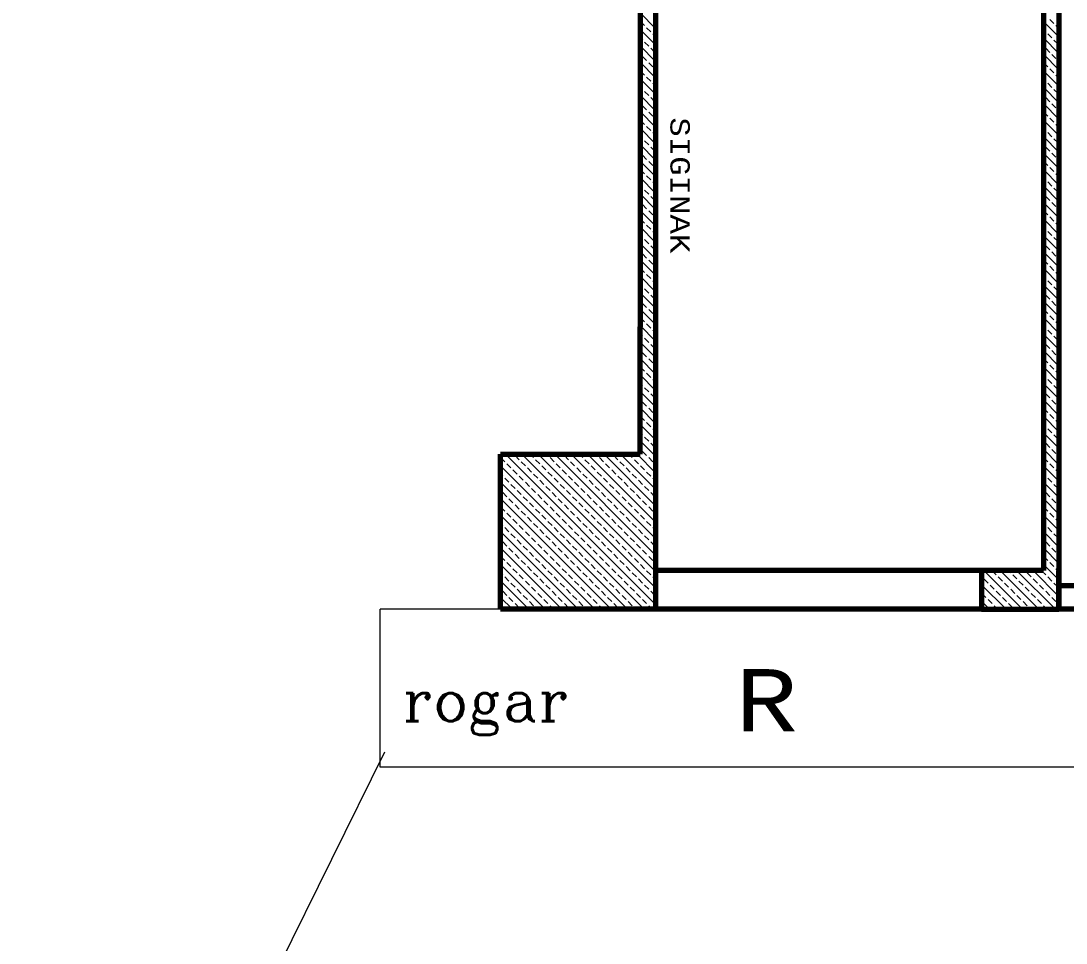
# Model space of a CAD drawing. Header units: millimetres. Extents: x 35860 to 71103, y -11298 to -8385.
# Drawn here: x 39751.9 to 39920.3, y -10642.4 to -10493.8 of the extents above; entities that cross this region are included whole.
import ezdxf
from ezdxf.enums import TextEntityAlignment as Align

# ---------------------------------------------------------------- set-up
doc = ezdxf.new("R2010")
doc.units = ezdxf.units.MM
doc.header["$MEASUREMENT"] = 0
doc.layers.get('0').update_dxf_attribs({"lineweight": 15})
for name, color, linetype, lineweight in [('03_Yazı', 1, 'Continuous', 30), ('07', 3, 'Continuous', 70), ('Aks&Tefriş', 5, 'Continuous', 20)]:
    doc.layers.add(name, color=color, linetype=linetype, lineweight=lineweight)
doc.styles.add('C', font='')
doc.styles.add('ROMANC', font='romanc', dxfattribs={"height": 0.11})
doc.styles.get('C').set_extended_font_data('Courier New Tur')

msp = doc.modelspace()

# ---------------------------------------------------------------- linework, layer by layer
for p, q in [((39851.67, -10492.47), (39854.17, -10494.97)), ((39851.73, -10493.86), (39852.39, -10494.52)), ((39916.67, -10493.83), (39919.17, -10496.33)), ((39917.69, -10493.53), (39918.35, -10494.19)), ((39851.67, -10495.13), (39854.17, -10497.63)), ((39852.72, -10494.85), (39853.39, -10495.52)), ((39853.72, -10495.85), (39854.17, -10496.3)), ((39916.67, -10495.16), (39917.03, -10495.52)), ((39917.36, -10495.85), (39918.02, -10496.51)), ((39918.68, -10494.52), (39919.17, -10495.01)), ((39851.67, -10496.45), (39852.06, -10496.84)), ((39852.39, -10497.17), (39853.06, -10497.84)), ((39916.67, -10496.49), (39919.17, -10498.99)), ((39918.35, -10496.84), (39919.02, -10497.5)), ((39851.67, -10497.78), (39854.17, -10500.28)), ((39851.67, -10499.1), (39851.73, -10499.16)), ((39853.39, -10498.17), (39854.05, -10498.83)), ((39916.67, -10497.81), (39916.7, -10497.84)), ((39916.67, -10499.14), (39919.17, -10501.64)), ((39917.03, -10498.17), (39917.69, -10498.83)), ((39918.02, -10499.16), (39918.68, -10499.82)), ((39851.67, -10500.43), (39854.17, -10502.93)), ((39852.06, -10499.49), (39852.72, -10500.16)), ((39853.06, -10500.49), (39853.72, -10501.15)), ((39916.7, -10500.49), (39917.36, -10501.15)), ((39919.02, -10500.16), (39919.17, -10500.31)), ((39851.73, -10501.81), (39852.39, -10502.48)), ((39854.05, -10501.48), (39854.17, -10501.6)), ((39916.67, -10501.79), (39919.17, -10504.29)), ((39917.69, -10501.48), (39918.35, -10502.15)), ((39918.68, -10502.48), (39919.17, -10502.96)), ((39851.67, -10503.08), (39854.17, -10505.58)), ((39851.67, -10504.41), (39852.06, -10504.8)), ((39852.72, -10502.81), (39853.39, -10503.47)), ((39853.72, -10503.8), (39854.17, -10504.25)), ((39916.67, -10503.12), (39917.03, -10503.47)), ((39916.67, -10504.44), (39919.17, -10506.94)), ((39917.36, -10503.8), (39918.02, -10504.47)), ((39851.67, -10505.73), (39854.17, -10508.23)), ((39852.39, -10505.13), (39853.06, -10505.79)), ((39853.39, -10506.12), (39854.05, -10506.79)), ((39916.67, -10505.77), (39916.7, -10505.79)), ((39917.03, -10506.12), (39917.69, -10506.79)), ((39918.35, -10504.8), (39919.02, -10505.46)), ((39851.67, -10507.06), (39851.73, -10507.12)), ((39852.06, -10507.45), (39852.72, -10508.11)), ((39916.67, -10507.09), (39919.17, -10509.59)), ((39918.02, -10507.12), (39918.68, -10507.78)), ((39851.67, -10508.38), (39854.17, -10510.88)), ((39853.06, -10508.44), (39853.72, -10509.11)), ((39854.05, -10509.44), (39854.17, -10509.56)), ((39916.7, -10508.44), (39917.36, -10509.11)), ((39917.69, -10509.44), (39918.35, -10510.1)), ((39919.02, -10508.11), (39919.17, -10508.27)), ((39851.67, -10511.04), (39854.17, -10513.54)), ((39851.73, -10509.77), (39852.39, -10510.43)), ((39852.72, -10510.76), (39853.39, -10511.43)), ((39916.67, -10509.74), (39919.17, -10512.24)), ((39916.67, -10511.07), (39917.03, -10511.43)), ((39918.68, -10510.43), (39919.17, -10510.92)), ((39851.67, -10512.36), (39852.06, -10512.75)), ((39853.72, -10511.76), (39854.17, -10512.21)), ((39916.67, -10512.4), (39919.17, -10514.9)), ((39917.36, -10511.76), (39918.02, -10512.42)), ((39918.35, -10512.75), (39919.02, -10513.41)), ((39851.67, -10513.69), (39854.17, -10516.19)), ((39852.39, -10513.08), (39853.06, -10513.75)), ((39853.39, -10514.08), (39854.05, -10514.74)), ((39916.67, -10513.72), (39916.7, -10513.75)), ((39917.03, -10514.08), (39917.69, -10514.74)), ((39851.67, -10515.01), (39851.73, -10515.07)), ((39852.06, -10515.4), (39852.72, -10516.07)), ((39916.67, -10515.05), (39919.17, -10517.55)), ((39918.02, -10515.07), (39918.68, -10515.73)), ((39919.02, -10516.07), (39919.17, -10516.22)), ((39851.67, -10516.34), (39854.17, -10518.84)), ((39851.73, -10517.72), (39852.39, -10518.39)), ((39853.06, -10516.4), (39853.72, -10517.06)), ((39854.05, -10517.39), (39854.17, -10517.51)), ((39916.67, -10517.7), (39919.17, -10520.2)), ((39916.7, -10516.4), (39917.36, -10517.06)), ((39917.69, -10517.39), (39918.35, -10518.05)), ((39851.67, -10518.99), (39854.17, -10521.49)), ((39852.72, -10518.72), (39853.39, -10519.38)), ((39916.67, -10519.03), (39917.03, -10519.38)), ((39918.68, -10518.39), (39919.17, -10518.87)), ((39851.67, -10520.32), (39852.06, -10520.71)), ((39852.39, -10521.04), (39853.06, -10521.7)), ((39853.72, -10519.71), (39854.17, -10520.16)), ((39916.67, -10520.35), (39919.17, -10522.85)), ((39917.36, -10519.71), (39918.02, -10520.38)), ((39918.35, -10520.71), (39919.02, -10521.37)), ((39851.67, -10521.64), (39854.17, -10524.14)), ((39851.67, -10522.97), (39851.73, -10523.03)), ((39853.39, -10522.03), (39854.05, -10522.7)), ((39916.67, -10521.68), (39916.7, -10521.7)), ((39917.03, -10522.03), (39917.69, -10522.7)), ((39851.67, -10524.29), (39854.17, -10526.79)), ((39852.06, -10523.36), (39852.72, -10524.02)), ((39853.06, -10524.35), (39853.72, -10525.02)), ((39916.67, -10523), (39919.17, -10525.5)), ((39916.7, -10524.35), (39917.36, -10525.02)), ((39918.02, -10523.03), (39918.68, -10523.69)), ((39919.02, -10524.02), (39919.17, -10524.18)), ((39851.73, -10525.68), (39852.39, -10526.34)), ((39854.05, -10525.35), (39854.17, -10525.47)), ((39916.67, -10525.65), (39919.17, -10528.15)), ((39917.69, -10525.35), (39918.35, -10526.01)), ((39918.68, -10526.34), (39919.17, -10526.83)), ((39851.67, -10526.95), (39854.17, -10529.45)), ((39852.72, -10526.67), (39853.39, -10527.34)), ((39853.72, -10527.67), (39854.17, -10528.12)), ((39916.67, -10526.98), (39917.03, -10527.34)), ((39917.36, -10527.67), (39918.02, -10528.33)), ((39851.67, -10528.27), (39852.06, -10528.66)), ((39851.67, -10529.6), (39854.17, -10532.1)), ((39852.39, -10528.99), (39853.06, -10529.66)), ((39916.67, -10528.31), (39919.17, -10530.81)), ((39916.67, -10529.63), (39916.7, -10529.66)), ((39918.35, -10528.66), (39919.02, -10529.32)), ((39851.67, -10530.92), (39851.73, -10530.98)), ((39852.06, -10531.31), (39852.72, -10531.98)), ((39853.39, -10529.99), (39854.05, -10530.65)), ((39916.67, -10530.96), (39919.17, -10533.46)), ((39917.03, -10529.99), (39917.69, -10530.65)), ((39918.02, -10530.98), (39918.68, -10531.64)), ((39851.67, -10532.25), (39854.17, -10534.75)), ((39853.06, -10532.31), (39853.72, -10532.97)), ((39916.7, -10532.31), (39917.36, -10532.97)), ((39919.02, -10531.98), (39919.17, -10532.13)), ((39851.73, -10533.63), (39852.39, -10534.3)), ((39852.72, -10534.63), (39853.39, -10535.29)), ((39854.05, -10533.3), (39854.17, -10533.42)), ((39916.67, -10533.61), (39919.17, -10536.11)), ((39917.69, -10533.3), (39918.35, -10533.96)), ((39918.68, -10534.3), (39919.17, -10534.78)), ((39851.67, -10534.9), (39854.17, -10537.4)), ((39851.67, -10536.23), (39852.06, -10536.62)), ((39853.72, -10535.62), (39854.17, -10536.07)), ((39916.67, -10534.94), (39917.03, -10535.29)), ((39916.67, -10536.26), (39919.17, -10538.76)), ((39917.36, -10535.62), (39918.02, -10536.29)), ((39851.67, -10537.55), (39854.17, -10540.05)), ((39852.39, -10536.95), (39853.06, -10537.61)), ((39853.39, -10537.94), (39854.05, -10538.61)), ((39916.67, -10537.59), (39916.7, -10537.61)), ((39917.03, -10537.94), (39917.69, -10538.61)), ((39918.35, -10536.62), (39919.02, -10537.28)), ((39851.67, -10538.88), (39851.73, -10538.94)), ((39852.06, -10539.27), (39852.72, -10539.93)), ((39916.67, -10538.91), (39919.17, -10541.41)), ((39918.02, -10538.94), (39918.68, -10539.6)), ((39851.67, -10540.2), (39854.17, -10542.7)), ((39853.06, -10540.26), (39853.72, -10540.93)), ((39854.05, -10541.26), (39854.17, -10541.38)), ((39916.7, -10540.26), (39917.36, -10540.93)), ((39917.69, -10541.26), (39918.35, -10541.92)), ((39919.02, -10539.93), (39919.17, -10540.09)), ((39851.67, -10542.86), (39854.17, -10545.36)), ((39851.73, -10541.59), (39852.39, -10542.25)), ((39852.72, -10542.58), (39853.39, -10543.25)), ((39916.67, -10541.56), (39919.17, -10544.06)), ((39916.67, -10542.89), (39917.03, -10543.25)), ((39918.68, -10542.25), (39919.17, -10542.74)), ((39851.67, -10544.18), (39852.06, -10544.57)), ((39853.72, -10543.58), (39854.17, -10544.03)), ((39916.67, -10544.22), (39919.17, -10546.72)), ((39917.36, -10543.58), (39918.02, -10544.24)), ((39918.35, -10544.57), (39919.02, -10545.23)), ((39851.67, -10545.51), (39854.17, -10548.01)), ((39852.39, -10544.9), (39853.06, -10545.57)), ((39853.39, -10545.9), (39854.05, -10546.56)), ((39916.67, -10545.54), (39916.7, -10545.57)), ((39917.03, -10545.9), (39917.69, -10546.56)), ((39851.67, -10546.83), (39851.73, -10546.89)), ((39851.67, -10548.16), (39854.17, -10550.66)), ((39852.06, -10547.22), (39852.72, -10547.89)), ((39853.06, -10548.22), (39853.72, -10548.88)), ((39916.67, -10546.87), (39919.17, -10549.37)), ((39916.7, -10548.22), (39917.36, -10548.88)), ((39918.02, -10546.89), (39918.68, -10547.55)), ((39919.02, -10547.89), (39919.17, -10548.04)), ((39851.73, -10549.54), (39852.39, -10550.21)), ((39854.05, -10549.21), (39854.17, -10549.33)), ((39916.67, -10549.52), (39919.17, -10552.02)), ((39917.69, -10549.21), (39918.35, -10549.87)), ((39851.67, -10550.81), (39854.17, -10553.31)), ((39852.72, -10550.54), (39853.39, -10551.2)), ((39853.72, -10551.53), (39854.17, -10551.98)), ((39916.67, -10550.85), (39917.03, -10551.2)), ((39917.36, -10551.53), (39918.02, -10552.19)), ((39918.68, -10550.21), (39919.17, -10550.69)), ((39851.67, -10552.14), (39852.06, -10552.53)), ((39852.39, -10552.86), (39853.06, -10553.52)), ((39916.67, -10552.17), (39919.17, -10554.67)), ((39918.35, -10552.53), (39919.02, -10553.19)), ((39851.67, -10553.46), (39854.17, -10555.96)), ((39851.67, -10554.79), (39851.73, -10554.85)), ((39853.39, -10553.85), (39854.05, -10554.52)), ((39916.67, -10553.5), (39916.7, -10553.52)), ((39916.67, -10554.82), (39919.17, -10557.32)), ((39917.03, -10553.85), (39917.69, -10554.52)), ((39918.02, -10554.85), (39918.68, -10555.51)), ((39851.67, -10556.11), (39854.17, -10558.61)), ((39852.06, -10555.18), (39852.72, -10555.84)), ((39853.06, -10556.17), (39853.72, -10556.84)), ((39916.7, -10556.17), (39917.36, -10556.84)), ((39919.02, -10555.84), (39919.17, -10556)), ((39851.73, -10557.5), (39852.39, -10558.16)), ((39854.05, -10557.17), (39854.17, -10557.29)), ((39916.67, -10557.47), (39919.17, -10559.97)), ((39917.69, -10557.17), (39918.35, -10557.83)), ((39918.68, -10558.16), (39919.17, -10558.65)), ((39851.67, -10558.77), (39854.17, -10561.27)), ((39852.72, -10558.49), (39853.39, -10559.16)), ((39853.72, -10559.49), (39854.17, -10559.94)), ((39916.67, -10558.8), (39917.03, -10559.16)), ((39917.36, -10559.49), (39918.02, -10560.15)), ((39851.67, -10560.09), (39852.06, -10560.48)), ((39851.67, -10561.42), (39854.17, -10563.92)), ((39852.39, -10560.81), (39853.06, -10561.48)), ((39916.67, -10560.13), (39919.17, -10562.63)), ((39916.67, -10561.45), (39916.7, -10561.48)), ((39918.35, -10560.48), (39919.02, -10561.14)), ((39851.67, -10562.74), (39851.73, -10562.8)), ((39852.06, -10563.13), (39852.72, -10563.8)), ((39853.39, -10561.81), (39854.05, -10562.47)), ((39916.67, -10562.78), (39919.17, -10565.28)), ((39917.03, -10561.81), (39917.69, -10562.47)), ((39918.02, -10562.8), (39918.68, -10563.46)), ((39829.19, -10564.13), (39829.85, -10564.79)), ((39829.95, -10563.56), (39854.17, -10587.78)), ((39831.51, -10563.8), (39832.17, -10564.46)), ((39832.51, -10564.79), (39833.17, -10565.45)), ((39832.61, -10563.56), (39854.17, -10585.13)), ((39833.93, -10563.56), (39834.49, -10564.13)), ((39834.83, -10564.46), (39835.49, -10565.12)), ((39835.26, -10563.56), (39854.17, -10582.48)), ((39836.58, -10563.56), (39836.81, -10563.8)), ((39837.15, -10564.13), (39837.81, -10564.79)), ((39837.91, -10563.56), (39854.17, -10579.83)), ((39839.47, -10563.8), (39840.13, -10564.46)), ((39840.46, -10564.79), (39841.12, -10565.45)), ((39840.56, -10563.56), (39854.17, -10577.18)), ((39841.89, -10563.56), (39842.45, -10564.13)), ((39842.78, -10564.46), (39843.44, -10565.12)), ((39843.21, -10563.56), (39854.17, -10574.52)), ((39844.54, -10563.56), (39844.77, -10563.8)), ((39845.1, -10564.13), (39845.76, -10564.79)), ((39845.86, -10563.56), (39854.17, -10571.87)), ((39847.42, -10563.8), (39848.08, -10564.46)), ((39848.42, -10564.79), (39849.08, -10565.45)), ((39848.52, -10563.56), (39854.17, -10569.22)), ((39849.84, -10563.56), (39850.4, -10564.13)), ((39850.74, -10564.46), (39851.4, -10565.12)), ((39851.17, -10563.56), (39854.17, -10566.57)), ((39853.06, -10564.13), (39853.72, -10564.79)), ((39916.7, -10564.13), (39917.36, -10564.79)), ((39919.02, -10563.8), (39919.17, -10563.95)), ((39829.17, -10565.43), (39852.3, -10588.56)), ((39829.17, -10566.76), (39829.52, -10567.11)), ((39830.19, -10565.12), (39830.85, -10565.78)), ((39831.18, -10566.12), (39831.84, -10566.78)), ((39833.5, -10565.78), (39834.16, -10566.45)), ((39834.49, -10566.78), (39835.16, -10567.44)), ((39835.82, -10565.45), (39836.48, -10566.12)), ((39836.81, -10566.45), (39837.48, -10567.11)), ((39838.14, -10565.12), (39838.8, -10565.78)), ((39839.13, -10566.12), (39839.8, -10566.78)), ((39841.45, -10565.78), (39842.12, -10566.45)), ((39842.45, -10566.78), (39843.11, -10567.44)), ((39843.78, -10565.45), (39844.44, -10566.12)), ((39844.77, -10566.45), (39845.43, -10567.11)), ((39846.1, -10565.12), (39846.76, -10565.78)), ((39847.09, -10566.12), (39847.75, -10566.78)), ((39849.41, -10565.78), (39850.07, -10566.45)), ((39850.4, -10566.78), (39851.07, -10567.44)), ((39851.73, -10565.45), (39852.39, -10566.12)), ((39852.72, -10566.45), (39853.39, -10567.11)), ((39854.05, -10565.12), (39854.17, -10565.24)), ((39916.67, -10565.43), (39919.17, -10567.93)), ((39916.67, -10566.75), (39917.03, -10567.11)), ((39917.69, -10565.12), (39918.35, -10565.78)), ((39918.68, -10566.12), (39919.17, -10566.6)), ((39829.17, -10568.09), (39849.65, -10588.56)), ((39829.85, -10567.44), (39830.52, -10568.1)), ((39830.85, -10568.44), (39831.51, -10569.1)), ((39832.17, -10567.11), (39832.84, -10567.77)), ((39833.17, -10568.1), (39833.83, -10568.77)), ((39835.49, -10567.77), (39836.15, -10568.44)), ((39837.81, -10567.44), (39838.47, -10568.1)), ((39838.8, -10568.44), (39839.47, -10569.1)), ((39840.13, -10567.11), (39840.79, -10567.77)), ((39841.12, -10568.1), (39841.79, -10568.77)), ((39843.44, -10567.77), (39844.11, -10568.44)), ((39845.76, -10567.44), (39846.43, -10568.1)), ((39846.76, -10568.44), (39847.42, -10569.1)), ((39848.08, -10567.11), (39848.75, -10567.77)), ((39849.08, -10568.1), (39849.74, -10568.77)), ((39851.4, -10567.77), (39852.06, -10568.44)), ((39853.72, -10567.44), (39854.17, -10567.89)), ((39916.67, -10568.08), (39919.17, -10570.58)), ((39917.36, -10567.44), (39918.02, -10568.1)), ((39918.35, -10568.44), (39919.02, -10569.1)), ((39829.17, -10569.41), (39829.19, -10569.43)), ((39829.52, -10569.76), (39830.19, -10570.43)), ((39831.84, -10569.43), (39832.51, -10570.09)), ((39834.16, -10569.1), (39834.83, -10569.76)), ((39835.16, -10570.09), (39835.82, -10570.76)), ((39836.48, -10568.77), (39837.15, -10569.43)), ((39837.48, -10569.76), (39838.14, -10570.43)), ((39839.8, -10569.43), (39840.46, -10570.09)), ((39842.12, -10569.1), (39842.78, -10569.76)), ((39843.11, -10570.09), (39843.78, -10570.76)), ((39844.44, -10568.77), (39845.1, -10569.43)), ((39845.43, -10569.76), (39846.1, -10570.43)), ((39847.75, -10569.43), (39848.42, -10570.09)), ((39850.07, -10569.1), (39850.74, -10569.76)), ((39851.07, -10570.09), (39851.73, -10570.76)), ((39852.39, -10568.77), (39853.06, -10569.43)), ((39853.39, -10569.76), (39854.05, -10570.43)), ((39916.67, -10569.41), (39916.7, -10569.43)), ((39917.03, -10569.76), (39917.69, -10570.43)), ((39829.17, -10570.74), (39847, -10588.56)), ((39830.52, -10570.76), (39831.18, -10571.42)), ((39831.51, -10571.75), (39832.17, -10572.41)), ((39832.84, -10570.43), (39833.5, -10571.09)), ((39833.83, -10571.42), (39834.49, -10572.08)), ((39836.15, -10571.09), (39836.81, -10571.75)), ((39838.47, -10570.76), (39839.13, -10571.42)), ((39839.47, -10571.75), (39840.13, -10572.41)), ((39840.79, -10570.43), (39841.45, -10571.09)), ((39841.79, -10571.42), (39842.45, -10572.08)), ((39844.11, -10571.09), (39844.77, -10571.75)), ((39846.43, -10570.76), (39847.09, -10571.42)), ((39847.42, -10571.75), (39848.08, -10572.41)), ((39848.75, -10570.43), (39849.41, -10571.09)), ((39849.74, -10571.42), (39850.4, -10572.08)), ((39852.06, -10571.09), (39852.72, -10571.75)), ((39916.67, -10570.73), (39919.17, -10573.23)), ((39918.02, -10570.76), (39918.68, -10571.42)), ((39919.02, -10571.75), (39919.17, -10571.91)), ((39829.17, -10573.39), (39844.35, -10588.56)), ((39829.19, -10572.08), (39829.85, -10572.75)), ((39830.19, -10573.08), (39830.85, -10573.74)), ((39832.51, -10572.75), (39833.17, -10573.41)), ((39834.83, -10572.41), (39835.49, -10573.08)), ((39835.82, -10573.41), (39836.48, -10574.07)), ((39837.15, -10572.08), (39837.81, -10572.75)), ((39838.14, -10573.08), (39838.8, -10573.74)), ((39840.46, -10572.75), (39841.12, -10573.41)), ((39842.78, -10572.41), (39843.44, -10573.08)), ((39843.78, -10573.41), (39844.44, -10574.07)), ((39845.1, -10572.08), (39845.76, -10572.75)), ((39846.1, -10573.08), (39846.76, -10573.74)), ((39848.42, -10572.75), (39849.08, -10573.41)), ((39850.74, -10572.41), (39851.4, -10573.08)), ((39851.73, -10573.41), (39852.39, -10574.07)), ((39853.06, -10572.08), (39853.72, -10572.75)), ((39854.05, -10573.08), (39854.17, -10573.2)), ((39916.67, -10573.38), (39919.17, -10575.88)), ((39916.7, -10572.08), (39917.36, -10572.75)), ((39917.69, -10573.08), (39918.35, -10573.74)), ((39829.17, -10574.71), (39829.52, -10575.07)), ((39831.18, -10574.07), (39831.84, -10574.73)), ((39832.17, -10575.07), (39832.84, -10575.73)), ((39833.5, -10573.74), (39834.16, -10574.4)), ((39834.49, -10574.73), (39835.16, -10575.4)), ((39836.81, -10574.4), (39837.48, -10575.07)), ((39839.13, -10574.07), (39839.8, -10574.73)), ((39840.13, -10575.07), (39840.79, -10575.73)), ((39841.45, -10573.74), (39842.12, -10574.4)), ((39842.45, -10574.73), (39843.11, -10575.4)), ((39844.77, -10574.4), (39845.43, -10575.07)), ((39847.09, -10574.07), (39847.75, -10574.73)), ((39848.08, -10575.07), (39848.75, -10575.73)), ((39849.41, -10573.74), (39850.07, -10574.4)), ((39850.4, -10574.73), (39851.07, -10575.4)), ((39852.72, -10574.4), (39853.39, -10575.07)), ((39916.67, -10574.71), (39917.03, -10575.07)), ((39918.68, -10574.07), (39919.17, -10574.56)), ((39829.17, -10576.04), (39841.7, -10588.56)), ((39829.85, -10575.4), (39830.52, -10576.06)), ((39830.85, -10576.39), (39831.51, -10577.05)), ((39833.17, -10576.06), (39833.83, -10576.72)), ((39835.49, -10575.73), (39836.15, -10576.39)), ((39836.48, -10576.72), (39837.15, -10577.39)), ((39837.81, -10575.4), (39838.47, -10576.06)), ((39838.8, -10576.39), (39839.47, -10577.05)), ((39841.12, -10576.06), (39841.79, -10576.72)), ((39843.44, -10575.73), (39844.11, -10576.39)), ((39844.44, -10576.72), (39845.1, -10577.39)), ((39845.76, -10575.4), (39846.43, -10576.06)), ((39846.76, -10576.39), (39847.42, -10577.05)), ((39849.08, -10576.06), (39849.74, -10576.72)), ((39851.4, -10575.73), (39852.06, -10576.39)), ((39852.39, -10576.72), (39853.06, -10577.39)), ((39853.72, -10575.4), (39854.17, -10575.85)), ((39916.67, -10576.04), (39919.17, -10578.54)), ((39917.36, -10575.4), (39918.02, -10576.06)), ((39918.35, -10576.39), (39919.02, -10577.05)), ((39829.17, -10577.37), (39829.19, -10577.39)), ((39829.52, -10577.72), (39830.19, -10578.38)), ((39831.84, -10577.39), (39832.51, -10578.05)), ((39832.84, -10578.38), (39833.5, -10579.04)), ((39834.16, -10577.05), (39834.83, -10577.72)), ((39835.16, -10578.05), (39835.82, -10578.71)), ((39837.48, -10577.72), (39838.14, -10578.38)), ((39839.8, -10577.39), (39840.46, -10578.05)), ((39840.79, -10578.38), (39841.45, -10579.04)), ((39842.12, -10577.05), (39842.78, -10577.72)), ((39843.11, -10578.05), (39843.78, -10578.71)), ((39845.43, -10577.72), (39846.1, -10578.38)), ((39847.75, -10577.39), (39848.42, -10578.05)), ((39848.75, -10578.38), (39849.41, -10579.04)), ((39850.07, -10577.05), (39850.74, -10577.72)), ((39851.07, -10578.05), (39851.73, -10578.71)), ((39853.39, -10577.72), (39854.05, -10578.38)), ((39916.67, -10577.36), (39916.7, -10577.39)), ((39917.03, -10577.72), (39917.69, -10578.38)), ((39829.17, -10578.69), (39839.04, -10588.56)), ((39829.19, -10580.04), (39829.85, -10580.7)), ((39830.52, -10578.71), (39831.18, -10579.37)), ((39831.51, -10579.71), (39832.17, -10580.37)), ((39833.83, -10579.37), (39834.49, -10580.04)), ((39836.15, -10579.04), (39836.81, -10579.71)), ((39837.15, -10580.04), (39837.81, -10580.7)), ((39838.47, -10578.71), (39839.13, -10579.37)), ((39839.47, -10579.71), (39840.13, -10580.37)), ((39841.79, -10579.37), (39842.45, -10580.04)), ((39844.11, -10579.04), (39844.77, -10579.71)), ((39845.1, -10580.04), (39845.76, -10580.7)), ((39846.43, -10578.71), (39847.09, -10579.37)), ((39847.42, -10579.71), (39848.08, -10580.37)), ((39849.74, -10579.37), (39850.4, -10580.04)), ((39852.06, -10579.04), (39852.72, -10579.71)), ((39853.06, -10580.04), (39853.72, -10580.7)), ((39916.67, -10578.69), (39919.17, -10581.19)), ((39916.7, -10580.04), (39917.36, -10580.7)), ((39918.02, -10578.71), (39918.68, -10579.37)), ((39919.02, -10579.71), (39919.17, -10579.86)), ((39829.17, -10581.34), (39836.39, -10588.56)), ((39830.19, -10581.03), (39830.85, -10581.69)), ((39832.51, -10580.7), (39833.17, -10581.36)), ((39833.5, -10581.69), (39834.16, -10582.36)), ((39834.83, -10580.37), (39835.49, -10581.03)), ((39835.82, -10581.36), (39836.48, -10582.03)), ((39838.14, -10581.03), (39838.8, -10581.69)), ((39840.46, -10580.7), (39841.12, -10581.36)), ((39841.45, -10581.69), (39842.12, -10582.36)), ((39842.78, -10580.37), (39843.44, -10581.03)), ((39843.78, -10581.36), (39844.44, -10582.03)), ((39846.1, -10581.03), (39846.76, -10581.69)), ((39848.42, -10580.7), (39849.08, -10581.36)), ((39849.41, -10581.69), (39850.07, -10582.36)), ((39850.74, -10580.37), (39851.4, -10581.03)), ((39851.73, -10581.36), (39852.39, -10582.03)), ((39854.05, -10581.03), (39854.17, -10581.15)), ((39916.67, -10581.34), (39919.17, -10583.84)), ((39917.69, -10581.03), (39918.35, -10581.69)), ((39829.17, -10582.67), (39829.52, -10583.02)), ((39829.85, -10583.35), (39830.52, -10584.01)), ((39831.18, -10582.03), (39831.84, -10582.69)), ((39832.17, -10583.02), (39832.84, -10583.68)), ((39834.49, -10582.69), (39835.16, -10583.35)), ((39836.81, -10582.36), (39837.48, -10583.02)), ((39837.81, -10583.35), (39838.47, -10584.01)), ((39839.13, -10582.03), (39839.8, -10582.69)), ((39840.13, -10583.02), (39840.79, -10583.68)), ((39842.45, -10582.69), (39843.11, -10583.35)), ((39844.77, -10582.36), (39845.43, -10583.02)), ((39845.76, -10583.35), (39846.43, -10584.01)), ((39847.09, -10582.03), (39847.75, -10582.69)), ((39848.08, -10583.02), (39848.75, -10583.68)), ((39850.4, -10582.69), (39851.07, -10583.35)), ((39852.72, -10582.36), (39853.39, -10583.02)), ((39853.72, -10583.35), (39854.17, -10583.8)), ((39906.67, -10583.27), (39906.75, -10583.35)), ((39907.04, -10582.31), (39913.29, -10588.56)), ((39908.41, -10582.36), (39909.07, -10583.02)), ((39909.4, -10583.35), (39910.07, -10584.01)), ((39909.69, -10582.31), (39915.94, -10588.56)), ((39911.02, -10582.31), (39911.39, -10582.69)), ((39911.72, -10583.02), (39912.39, -10583.68)), ((39912.34, -10582.31), (39918.59, -10588.56)), ((39913.67, -10582.31), (39913.71, -10582.36)), ((39914.04, -10582.69), (39914.71, -10583.35)), ((39915, -10582.31), (39919.17, -10586.49)), ((39916.36, -10582.36), (39917.03, -10583.02)), ((39917.36, -10583.35), (39918.02, -10584.01)), ((39918.68, -10582.03), (39919.17, -10582.51)), ((39829.17, -10584), (39833.74, -10588.56)), ((39830.85, -10584.35), (39831.51, -10585.01)), ((39833.17, -10584.01), (39833.83, -10584.68)), ((39834.16, -10585.01), (39834.83, -10585.67)), ((39835.49, -10583.68), (39836.15, -10584.35)), ((39836.48, -10584.68), (39837.15, -10585.34)), ((39838.8, -10584.35), (39839.47, -10585.01)), ((39841.12, -10584.01), (39841.79, -10584.68)), ((39842.12, -10585.01), (39842.78, -10585.67)), ((39843.44, -10583.68), (39844.11, -10584.35)), ((39844.44, -10584.68), (39845.1, -10585.34)), ((39846.76, -10584.35), (39847.42, -10585.01)), ((39849.08, -10584.01), (39849.74, -10584.68)), ((39850.07, -10585.01), (39850.74, -10585.67)), ((39851.4, -10583.68), (39852.06, -10584.35)), ((39852.39, -10584.68), (39853.06, -10585.34)), ((39906.67, -10584.6), (39910.64, -10588.56)), ((39907.08, -10583.68), (39907.75, -10584.35)), ((39908.08, -10584.68), (39908.74, -10585.34)), ((39910.4, -10584.35), (39911.06, -10585.01)), ((39912.72, -10584.01), (39913.38, -10584.68)), ((39913.71, -10585.01), (39914.38, -10585.67)), ((39915.04, -10583.68), (39915.7, -10584.35)), ((39916.03, -10584.68), (39916.7, -10585.34)), ((39918.35, -10584.35), (39919.02, -10585.01)), ((39829.17, -10585.32), (39829.19, -10585.34)), ((39829.17, -10586.65), (39831.09, -10588.56)), ((39829.52, -10585.67), (39830.19, -10586.33)), ((39830.52, -10586.67), (39831.18, -10587.33)), ((39831.84, -10585.34), (39832.51, -10586)), ((39832.84, -10586.33), (39833.5, -10587)), ((39835.16, -10586), (39835.82, -10586.67)), ((39836.15, -10587), (39836.81, -10587.66)), ((39837.48, -10585.67), (39838.14, -10586.33)), ((39838.47, -10586.67), (39839.13, -10587.33)), ((39839.8, -10585.34), (39840.46, -10586)), ((39840.79, -10586.33), (39841.45, -10587)), ((39843.11, -10586), (39843.78, -10586.67)), ((39844.11, -10587), (39844.77, -10587.66)), ((39845.43, -10585.67), (39846.1, -10586.33)), ((39846.43, -10586.67), (39847.09, -10587.33)), ((39847.75, -10585.34), (39848.42, -10586)), ((39848.75, -10586.33), (39849.41, -10587)), ((39851.07, -10586), (39851.73, -10586.67)), ((39852.06, -10587), (39852.72, -10587.66)), ((39853.39, -10585.67), (39854.05, -10586.33)), ((39906.75, -10586), (39907.41, -10586.67)), ((39907.75, -10587), (39908.41, -10587.66)), ((39909.07, -10585.67), (39909.73, -10586.33)), ((39910.07, -10586.67), (39910.73, -10587.33)), ((39911.39, -10585.34), (39912.06, -10586)), ((39912.39, -10586.33), (39913.05, -10587)), ((39914.71, -10586), (39915.37, -10586.67)), ((39915.7, -10587), (39916.36, -10587.66)), ((39917.03, -10585.67), (39917.69, -10586.33)), ((39918.02, -10586.67), (39918.68, -10587.33)), ((39829.19, -10587.99), (39829.76, -10588.56)), ((39831.51, -10587.66), (39832.17, -10588.32)), ((39833.83, -10587.33), (39834.49, -10587.99)), ((39834.83, -10588.32), (39835.07, -10588.56)), ((39837.15, -10587.99), (39837.72, -10588.56)), ((39839.47, -10587.66), (39840.13, -10588.32)), ((39841.79, -10587.33), (39842.45, -10587.99)), ((39842.78, -10588.32), (39843.02, -10588.56)), ((39845.1, -10587.99), (39845.67, -10588.56)), ((39847.42, -10587.66), (39848.08, -10588.32)), ((39849.74, -10587.33), (39850.4, -10587.99)), ((39850.74, -10588.32), (39850.98, -10588.56)), ((39853.06, -10587.99), (39853.63, -10588.56)), ((39906.67, -10587.25), (39907.99, -10588.56)), ((39908.74, -10587.99), (39909.31, -10588.56)), ((39911.06, -10587.66), (39911.72, -10588.32)), ((39913.38, -10587.33), (39914.04, -10587.99)), ((39914.38, -10588.32), (39914.62, -10588.56)), ((39916.7, -10587.99), (39917.27, -10588.56)), ((39919.02, -10587.66), (39919.17, -10587.82))]:
    msp.add_line(p, q)
at = {"layer": '07'}
for p, q in [((39854.17, -10263.91), (39854.17, -10588.56)), ((39919.17, -10476.41), (39919.17, -10588.56)), ((39916.67, -10482.66), (39916.67, -10582.31)), ((39851.67, -10490.55), (39851.67, -10543.05)), ((39851.67, -10563.56), (39851.67, -10543.05)), ((39829.17, -10588.56), (39829.17, -10563.56)), ((39829.17, -10563.56), (39851.67, -10563.56)), ((39906.67, -10582.31), (39854.17, -10582.31)), ((39916.67, -10582.31), (39906.67, -10582.31)), ((39906.67, -10582.31), (39906.67, -10588.56)), ((39919.17, -10588.56), (39919.17, -10582.31)), ((39975.42, -10584.81), (39919.17, -10584.81)), ((39854.17, -10588.56), (39829.17, -10588.56)), ((39906.67, -10588.56), (39854.17, -10588.56)), ((39906.67, -10588.56), (39854.17, -10588.56)), ((39906.67, -10588.56), (39919.17, -10588.56)), ((39975.42, -10588.56), (39919.17, -10588.56))]:
    msp.add_line(p, q, dxfattribs=at)
at = {"layer": 'Aks&Tefriş'}
for p, q in [((39829.76, -10588.56), (39809.75, -10588.56)), ((39809.75, -10613.98), (39809.75, -10588.56)), ((39810.47, -10611.61), (39699.71, -10835.28)), ((39936.67, -10613.98), (39809.75, -10613.98))]:
    msp.add_line(p, q, dxfattribs=at)

# ---------------------------------------------------------------- texts
at = {"layer": '03_Yazı', "style": 'C'}
msp.add_text('R', height=10, dxfattribs=at).set_placement((39867.01, -10608.21))
at = {"layer": '03_Yazı', "style": 'ROMANC'}
msp.add_text('rogar', height=6.72, rotation=359.9934, dxfattribs=at).set_placement((39813.37, -10606.58))
at = {"layer": '03_Yazı', "style": 'C'}
msp.add_attdef('SIGINAK', text='A:10.00m2', height=3.125, rotation=270, dxfattribs=at).set_placement((39858.11, -10520.25), align=Align.MIDDLE_CENTER)

doc.saveas('drawing.dxf')
